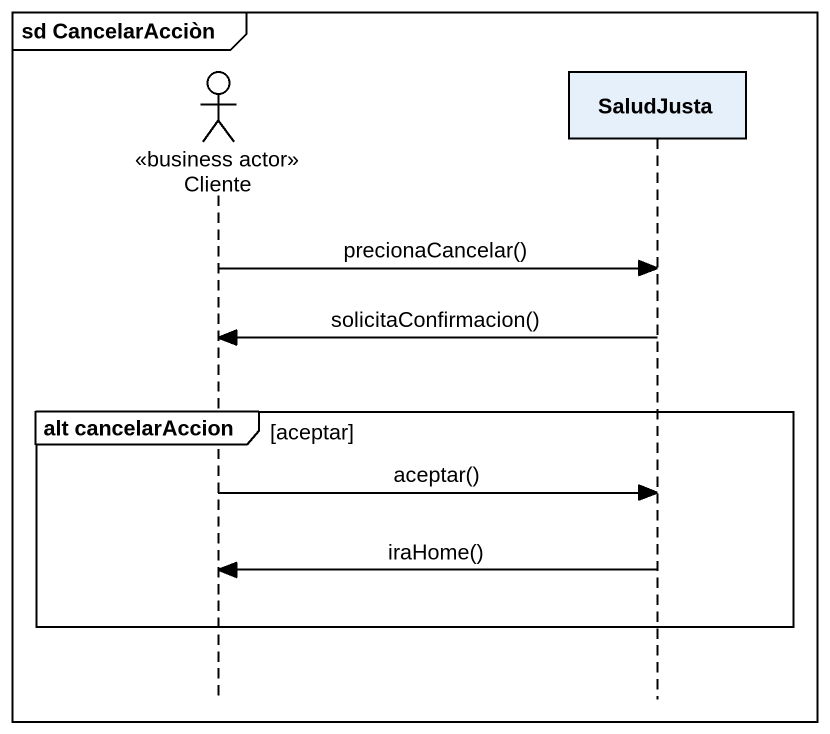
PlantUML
@startuml
mainframe sd CancelarAcciòn
hide footbox
actor Cliente <<business actor>>
participant SaludJusta

Cliente -> SaludJusta : precionaCancelar()
SaludJusta -> Cliente : solicitaConfirmacion()
group alt cancelarAccion [aceptar]
  Cliente -> SaludJusta : aceptar()
  SaludJusta -> Cliente : iraHome()
end
@enduml
